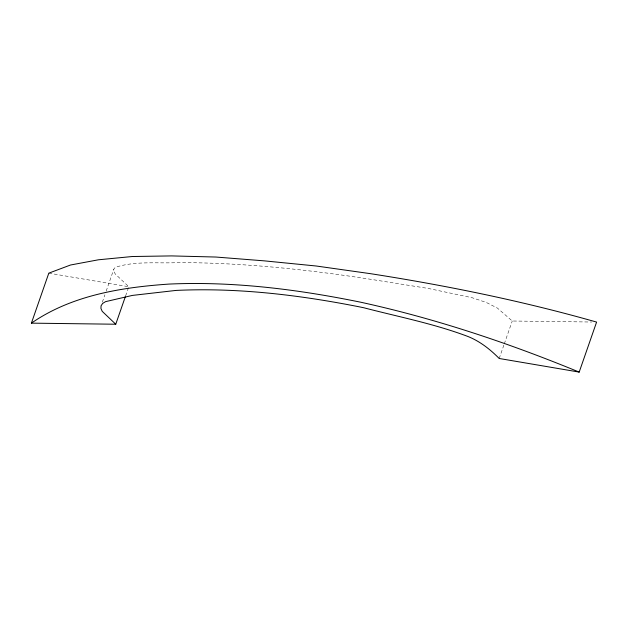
<?xml version="1.0" encoding="UTF-8"?>
<svg xmlns="http://www.w3.org/2000/svg" width="628" height="628" viewBox="0 0 628 628"><rect width="100%" height="100%" fill="white"/><g stroke="black" fill="none" stroke-linecap="round" stroke-linejoin="round"><path stroke-width="0.47" stroke-dasharray="3.14 2.35" d="M102.348 302.123L104.9 294.791M106.179 291.125L113.833 269.145L115.183 267.395C136.26 260.33 159.748 264.003 181.602 262.41L185.723 262.637C246.977 263.156 308.089 269.695 368.589 278.973L428.1 288.409L472.06 297.703L486.213 302.413L497.447 308.113L512.252 321.01L591.694 322.023M125.616 295.89L128.803 286.745L115.254 273.973L113.856 271.351L113.833 269.145M499.197 358.486L503.978 344.772M504.292 343.861L512.252 321.01M48.811 273.149L128.803 286.745"/><path stroke-width="0.94" d="M115.748 324.229L31.4 323.145L48.811 273.149L70.532 265.008L98.4 259.796L132.351 256.514L171.617 255.91L215.906 257.04L264.192 260.848L316.159 265.997L370.544 273.682C446.712 285.559 522.425 300.977 596.6 322.086L579.189 372.09L499.197 358.486C490.17 349.341 479.933 341.279 467.907 336.475C434.238 323.758 398.662 316.834 363.91 307.783L358.91 306.754C298.724 294.909 237.47 287.538 176.044 290.419L132.39 295.411L105.52 301.66L102.631 303.45L101.069 305.781L100.935 308.458L102.231 311.355L115.748 324.229L125.302 296.801M31.4 323.145C71.671 295.317 121.298 287.349 169.081 284.076C233.443 281.203 297.648 289.351 360.613 302.194C435.518 318.561 508.342 342.935 579.189 372.09"/></g></svg>
